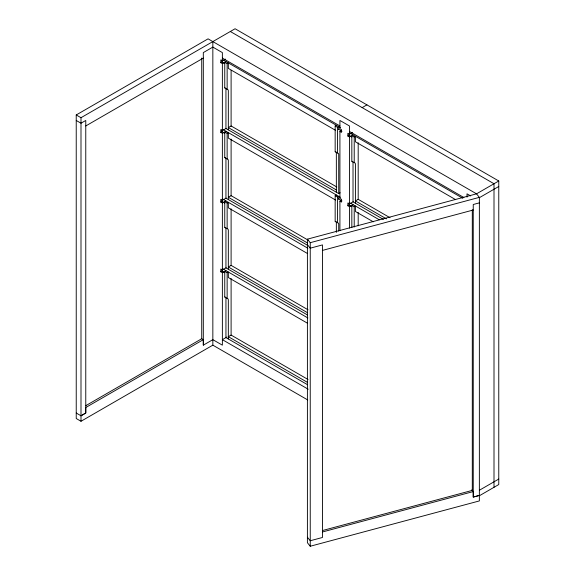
<?xml version="1.0" encoding="UTF-8"?>
<svg xmlns="http://www.w3.org/2000/svg" width="575" height="575" viewBox="0 0 575 575"><rect width="100%" height="100%" fill="white"/><g stroke="black" fill="none" stroke-linecap="round" stroke-linejoin="round"><path stroke-width="0.86" d="M226.169 267.763L222.374 269.955L220.786 269.043L220.786 271.788L222.374 272.708L222.374 345.158L212.843 339.66L203.313 345.158L203.313 339.652L201.272 338.474M479.572 495.65L498.769 484.552L498.769 180.988L476.531 193.833L307.402 239.157L307.402 542.721L310.241 546.25L479.363 500.926L479.37 197.362L476.531 193.833L208.078 38.841L76.231 114.957L76.238 418.521L81.003 421.274L212.843 345.158L212.843 41.587M310.241 546.25L310.241 242.686L307.402 239.157M76.231 114.957L80.996 117.71L235.082 28.75L498.769 180.988M85.768 125.961L203.313 58.097M223.891 62.725L222.374 63.602L220.786 62.682L220.786 59.929L222.374 60.849L225.414 59.096M220.786 62.682L222.302 61.805M340.141 192.79L338.732 193.603L225.946 128.491L225.946 89.966A3.443 1.984 -60 0 0 224.753 87.903L224.753 62.222L225.946 61.539M224.753 62.222L227.139 63.602L228.333 62.912L228.333 68.418L335.57 130.331M223.891 132.423L222.374 133.307L220.786 132.387L220.786 129.634L222.374 130.554L226.169 128.362M220.786 132.387L222.302 131.51M307.596 245.331L225.946 198.188L225.946 159.67A3.443 1.984 -60 0 0 224.753 157.607L224.753 131.927L225.946 131.237M224.753 131.927L227.139 133.307L228.333 132.617L228.333 138.115L335.57 200.035M362.157 107.618L366.929 104.873M336.346 192.23L336.346 153.712A3.443 1.984 -60 0 0 335.16 151.642L335.16 125.968L336.346 125.278M335.16 125.968L337.539 127.341L338.732 126.651L338.732 129.404M339.918 230.625L339.918 201.171L341.507 202.084L341.507 199.331L339.918 198.418L339.918 131.467L341.435 130.59M223.891 202.127L222.374 203.004L220.786 202.091L220.786 199.338L222.374 200.251L226.169 198.059M220.786 202.091L222.302 201.214M307.596 315.035L225.946 267.893L225.946 229.375A3.443 1.984 -60 0 0 224.753 227.312L224.753 201.631L225.946 200.941M224.753 201.631L227.139 203.004L228.333 202.321L228.333 207.819L307.596 253.582M350.973 136.088L349.449 136.965L347.861 136.052L347.861 133.299L349.449 134.219L352.489 132.458M347.861 136.052L349.377 135.175M383.381 219.384L353.021 201.854L353.021 163.336A3.443 1.984 -60 0 0 351.835 161.273L351.835 135.592L353.021 134.902M351.835 135.592L354.214 136.965L355.408 136.282L355.408 141.781L455.652 199.662M336.346 232.372L336.346 223.409A3.443 1.984 -60 0 0 335.16 221.346L335.16 195.665L336.346 194.982M335.16 195.665L337.539 197.045L338.732 196.355L338.732 199.108M339.918 201.171L341.435 200.287M220.786 271.788L222.302 270.911M222.374 272.708L223.891 271.831M307.596 384.732L225.946 337.597L225.946 299.072A3.443 1.984 -60 0 0 224.753 297.009L224.753 271.335L225.946 270.645M224.753 271.335L227.139 272.708L228.333 272.018L228.333 277.524L307.596 323.287M350.973 205.792L349.449 206.669L347.861 205.757L347.861 203.004L349.449 203.917L353.251 201.724M347.861 205.757L349.377 204.873M351.835 227.434L351.835 205.297L353.021 204.607M351.835 205.297L354.214 206.669L355.408 205.979L355.408 211.485L373.283 221.806M85.725 405.713L201.724 338.74L201.724 58.075M203.313 339.652L85.768 407.517L85.768 413.022L80.996 415.783L76.231 413.022M226.931 337.029L222.374 339.66L308.214 389.217M479.572 197.577L498.769 186.494M479.572 490.144L498.769 479.061M81.003 421.274L80.996 415.775L85.768 413.022L85.768 120.462L80.996 123.215L76.231 120.462M310.241 242.686L479.37 197.362M479.37 202.86L473.247 204.499L473.247 497.066L479.37 495.427L473.247 497.066L473.247 491.567L471.823 489.799M322.467 250.412L473.247 210.004M322.388 530.567L472.298 490.389L472.298 209.724M322.467 531.968L473.247 491.567M230.316 31.503L494.004 183.741L494.004 487.312M470.666 195.946L467.001 193.833L467.001 197.132M222.374 58.097L339.918 125.961M349.449 131.467L463.91 197.548M223.524 60.138L340.378 127.607M349.83 133.055L462.817 198.289M224.803 63.624L221.979 61.999L221.979 59.929M338.467 129.253L341.996 131.287M351.878 136.994L349.054 135.362L349.054 133.989M339.918 131.467L341.507 132.379L341.507 129.634L339.918 128.714L339.918 120.462L349.449 125.961L349.449 134.219M224.753 87.903L227.139 89.283A3.443 1.984 -60 0 1 228.333 91.346L228.333 129.864M335.16 151.642L337.539 153.022A3.443 1.984 -60 0 1 338.732 155.085L338.732 193.603M351.835 161.273L354.214 162.646A3.443 1.984 -60 0 1 355.408 164.709L355.408 203.234M336.799 186.983L231.107 125.968L228.333 127.571L336.346 189.937M390.051 217.731L358.189 199.331L355.408 200.941L386.493 218.888M223.524 129.842L340.378 197.311M350.599 203.205L379.234 219.736M224.803 133.328L221.979 131.697L221.979 129.634M338.467 198.957L341.996 200.991M351.878 206.698L349.054 205.067L349.054 203.004M224.753 157.607L227.139 158.98A3.443 1.984 -60 0 1 228.333 161.043L228.333 199.568M335.16 221.346L337.539 222.726A3.443 1.984 -60 0 1 338.732 224.789L338.732 231.057M308.042 240.084L231.107 195.665L228.333 197.275L307.596 243.038M222.748 199.094L307.877 248.242M224.803 203.033L221.979 201.401L221.979 200.028M224.753 227.312L227.139 228.685A3.443 1.984 -60 0 1 228.333 230.748L228.333 269.265M308.042 309.788L231.107 265.37L228.333 266.973L307.596 312.743M222.748 268.798L307.877 317.946M224.803 272.73L221.979 271.105L221.979 269.725M224.753 297.009L227.139 298.389A3.443 1.984 -60 0 1 228.333 300.452L228.333 338.97M308.042 379.493L231.107 335.074L228.333 336.677L307.596 382.44M212.843 345.158L307.74 399.948M307.402 244.655L310.241 248.184L322.467 244.907L322.467 537.474L310.241 540.752L307.402 537.223M358.189 142.758L358.189 199.59M358.189 212.455L358.189 225.781M354.214 136.965L354.214 162.646M354.214 206.669L354.214 227.039M349.449 136.965L349.449 203.917M349.449 206.669L349.449 228.095M337.539 127.341L337.539 153.022M337.539 197.045L337.539 222.726M231.107 70.279L231.107 126.227M231.107 139.093L231.107 195.924M231.107 208.79L231.107 265.628M231.107 278.494L231.107 335.333M227.139 63.602L227.139 89.283M227.139 133.307L227.139 158.98M227.139 203.004L227.139 228.685M227.139 272.708L227.139 298.389M222.374 60.849L222.374 52.598L212.843 47.092L203.313 52.598L203.313 345.158M222.374 63.602L222.374 130.554M222.374 133.307L222.374 200.251M222.374 203.004L222.374 269.955M80.996 117.71L80.996 415.783"/></g></svg>
